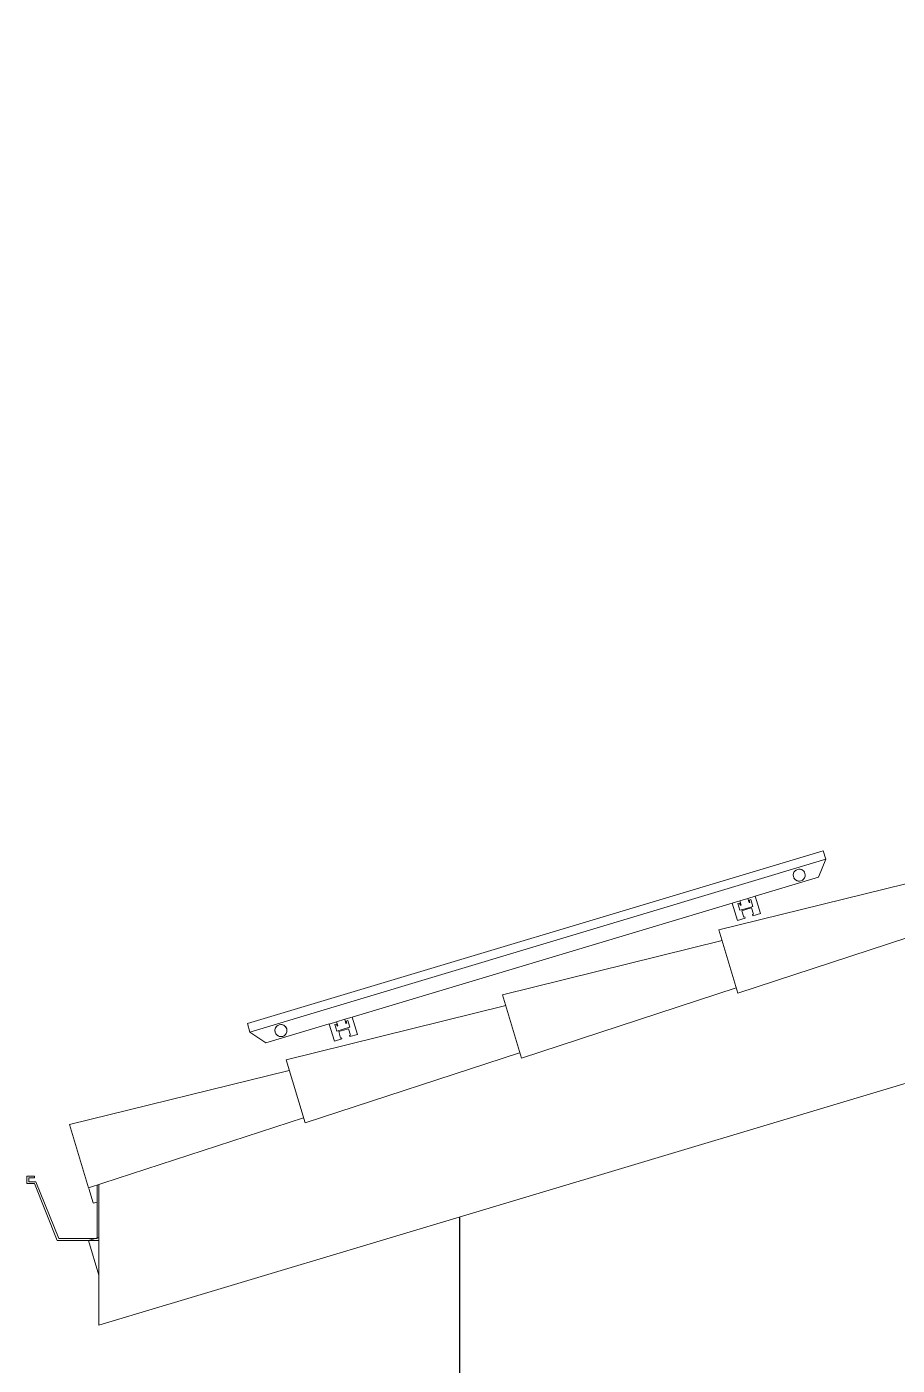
# Model space of a CAD drawing. Header units: millimetres. Extents: x -50912 to 58751, y -45352 to 5553.
# Drawn here: x 18107 to 19555, y 2456 to 4683 of the extents above; entities that cross this region are included whole.
import ezdxf

# ---------------------------------------------------------------- set-up
doc = ezdxf.new("R2010")
doc.units = ezdxf.units.MM
for name, color, linetype, lineweight in [('A-GENM', 13, 'Continuous', 9), ('A-GLAZ-CURT', 52, 'Continuous', 9), ('A-GLAZ-CWMG', 51, 'Continuous', 9), ('A-ROOF-OTLN', 132, 'Continuous', 9), ('A-WALL', 113, 'Continuous', 25), ('P-SANR-FIXT', 6, 'Continuous', 9)]:
    doc.layers.add(name, color=color, linetype=linetype, lineweight=lineweight)

# ---------------------------------------------------------------- blocks, each defined once
blk = doc.blocks.new('Rectangular Mullion - Caibro-3868424-FACHADA LATERAL DIREITA GARAGEM')
at = {"layer": 'A-GLAZ-CWMG'}
for p, q in [((36452.4, 2663.5), (36469.7, 2668.7)), ((36469.7, 2606), (36452.4, 2663.5))]:
    blk.add_line(p, q, dxfattribs=at)
blk = doc.blocks.new('CRT_HDR_AQC_Placa solar para telhado - 1_00 x 0_96-3871115-FACHADA LATERAL DIREITA GARAGEM')
at = {"layer": 'A-GENM'}
for p, q in [((37674.4, 3312), (36716.6, 3024.6)), ((36720.9, 3010.3), (37678.7, 3297.6)), ((37666.7, 3267.9), (37678.7, 3297.6)), ((37678.7, 3297.6), (37674.4, 3312)), ((37624.9, 3274.4), (37625.1, 3275)), ((37626.2, 3277), (37626.7, 3277.7)), ((37627.7, 3278.7), (37629.2, 3279.8)), ((37633.7, 3281.3), (37636, 3281.2)), ((37637.3, 3280.9), (37638.1, 3280.6)), ((37640.1, 3279.5), (37640.8, 3279)), ((37641.8, 3278), (37643.1, 3276.2)), ((37561.4, 3236.3), (37666.7, 3267.9)), ((37624.4, 3270.6), (37624.5, 3272.8)), ((37626.6, 3265.1), (37625.7, 3266.3)), ((37631.5, 3261.7), (37630.7, 3262)), ((37635.1, 3261.3), (37632.8, 3261.4)), ((37640.7, 3263.5), (37639.3, 3262.6)), ((37642.6, 3265.6), (37642.1, 3264.9)), ((37644, 3268.4), (37643.7, 3267.6)), ((37644.4, 3272), (37644.3, 3269.7)), ((37535.5, 3228.6), (37548.9, 3232.6)), ((36890.9, 3035.2), (37523.1, 3224.8)), ((36865, 3027.4), (36878.5, 3031.5)), ((36716.6, 3024.6), (36720.9, 3010.3)), ((36720.9, 3010.3), (36747.2, 2992.1)), ((36747.2, 2992.1), (36852.6, 3023.7)), ((36762.4, 3012), (36762.5, 3014.2)), ((36762.8, 3015.5), (36763.1, 3016.4)), ((36764.7, 3006.2), (36763.7, 3007.7)), ((36764.1, 3018.4), (36764.7, 3019.1)), ((36765.6, 3020.1), (36767.4, 3021.4)), ((36772.1, 3022.7), (36773.8, 3022.6)), ((36775.2, 3022.2), (36775.8, 3022.1)), ((36778.1, 3020.9), (36778.8, 3020.3)), ((36779.7, 3019.4), (36780.9, 3017.9)), ((36780.6, 3007), (36780, 3006.3)), ((36781.9, 3009.8), (36781.6, 3008.9)), ((36782.3, 3013.3), (36782.2, 3011.1)), ((36766.7, 3004.5), (36765.9, 3005)), ((36769.5, 3003.1), (36768.6, 3003.4)), ((36773, 3002.7), (36770.8, 3002.8)), ((36779.1, 3005.3), (36777.4, 3004))]:
    blk.add_line(p, q, dxfattribs=at)
for centre, start, end in [((37634.4, 3271.3), 16.6992, 196.6992), ((37634.4, 3271.3), 196.6992, 16.6992), ((36772.4, 3012.7), 16.6992, 196.6992), ((36772.4, 3012.7), 196.6992, 16.6992)]:
    blk.add_arc(centre, 10, start, end, dxfattribs=at)
blk = doc.blocks.new('Trilho para Coletor Solar - Trilho para Coletor Solar-3871176-FACHADA LATERAL DIREITA GARAGEM')
at = {"layer": 'A-GENM'}
for p, q in [((37535.5, 3228.6), (37523.1, 3224.8)), ((37537.6, 3221.6), (37535.5, 3228.6)), ((37561.4, 3236.3), (37548.9, 3232.6)), ((37548.9, 3232.6), (37551, 3225.6)), ((37551.3, 3229.6), (37554.2, 3230.5)), ((37552.4, 3226), (37551.3, 3229.6)), ((37554.2, 3230.5), (37557.5, 3219.3)), ((37570, 3207.6), (37561.4, 3236.3)), ((37523.1, 3224.8), (37531.7, 3196.1)), ((37532.3, 3223.9), (37535.2, 3224.8)), ((37535.6, 3212.8), (37532.3, 3223.9)), ((37535.2, 3224.8), (37536.2, 3221.2)), ((37546.6, 3216), (37535.6, 3212.8)), ((37536.2, 3221.2), (37537.6, 3221.6)), ((37539, 3212.1), (37547, 3214.5)), ((37542.2, 3201.3), (37539, 3212.1)), ((37557.5, 3219.3), (37546.6, 3216)), ((37547, 3214.5), (37555.1, 3217)), ((37551, 3225.6), (37552.4, 3226)), ((37555.1, 3217), (37558.3, 3206.2)), ((37558.3, 3206.2), (37556.7, 3205.7)), ((37557.3, 3203.8), (37570, 3207.6)), ((37531.7, 3196.1), (37544.4, 3199.9)), ((37543.8, 3201.8), (37542.2, 3201.3)), ((37544.4, 3199.9), (37543.8, 3201.8)), ((37556.7, 3205.7), (37557.3, 3203.8))]:
    blk.add_line(p, q, dxfattribs=at)
blk = doc.blocks.new('COLONIAL BASE - COLONIAL BASE-3874429-FACHADA LATERAL DIREITA GARAGEM')
at = {"layer": 'A-GLAZ-CURT'}
for p, q in [((36786.2, 2946.5), (36420.9, 2856.3)), ((36459.9, 2726.4), (36459.9, 2726.4)), ((36466.5, 2727.2), (36460.1, 2725.6))]:
    blk.add_line(p, q, dxfattribs=at)
blk = doc.blocks.new('COLONIAL BASE - COLONIAL BASE-V30-FACHADA LATERAL DIREITA GARAGEM')
at = {"layer": 'A-GLAZ-CURT'}
blk.add_line((37146.2, 3054.5), (36780.9, 2964.3), dxfattribs=at)
blk = doc.blocks.new('COLONIAL BASE - COLONIAL BASE-V31-FACHADA LATERAL DIREITA GARAGEM')
at = {"layer": 'A-GLAZ-CURT'}
blk.add_line((37865.6, 3270.4), (37500.9, 3180.3), dxfattribs=at)
blk = doc.blocks.new('COLONIAL BASE - COLONIAL BASE-V40-FACHADA LATERAL DIREITA GARAGEM')
at = {"layer": 'A-GLAZ-CURT'}
for p, q in [((36786.2, 2946.5), (36420.9, 2856.3)), ((36420.9, 2856.3), (36452.5, 2751)), ((36809.8, 2867.8), (36452.5, 2751)), ((36452.7, 2750.1), (36459.9, 2726.4)), ((36466.5, 2727.2), (36460.1, 2725.6))]:
    blk.add_line(p, q, dxfattribs=at)
blk = doc.blocks.new('COLONIAL BASE - COLONIAL BASE-V41-FACHADA LATERAL DIREITA GARAGEM')
at = {"layer": 'A-GLAZ-CURT'}
for p, q in [((37146.2, 3054.5), (36780.9, 2964.3)), ((36780.9, 2964.3), (36812.5, 2859)), ((37169.3, 2975.7), (36812.5, 2859))]:
    blk.add_line(p, q, dxfattribs=at)
blk = doc.blocks.new('COLONIAL BASE - COLONIAL BASE-V42-FACHADA LATERAL DIREITA GARAGEM')
at = {"layer": 'A-GLAZ-CURT'}
for p, q in [((37506.2, 3162.5), (37140.9, 3072.3)), ((37529.5, 3083.7), (37172.5, 2967)), ((37140.9, 3072.3), (37172.5, 2967))]:
    blk.add_line(p, q, dxfattribs=at)
blk = doc.blocks.new('COLONIAL BASE - COLONIAL BASE-V43-FACHADA LATERAL DIREITA GARAGEM')
at = {"layer": 'A-GLAZ-CURT'}
for p, q in [((37865.6, 3270.4), (37500.9, 3180.3)), ((37889.7, 3191.8), (37532.5, 3075)), ((37500.9, 3180.3), (37532.5, 3075))]:
    blk.add_line(p, q, dxfattribs=at)

msp = doc.modelspace()

# ---------------------------------------------------------------- linework, layer by layer
at = {"layer": 'A-ROOF-OTLN'}
for p, q in [((25427.369, 4682.515), (18227.369, 2522.515)), ((18120.069, 2770.822), (18107.369, 2770.822)), ((18107.369, 2770.822), (18107.369, 2758.122)), ((18110.544, 2761.297), (18110.544, 2767.647)), ((18110.544, 2767.647), (18120.069, 2767.647)), ((18122.431, 2761.297), (18110.544, 2761.297)), ((18120.069, 2767.647), (18120.069, 2770.822)), ((18160.531, 2666.785), (18122.431, 2761.297)), ((18107.369, 2758.122), (18120.069, 2758.122)), ((18120.069, 2758.122), (18158.169, 2663.61)), ((18224.194, 2755.301), (18224.194, 2666.785)), ((18227.369, 2522.515), (18227.369, 2756.57)), ((18158.169, 2663.61), (18227.369, 2663.61)), ((18224.194, 2666.785), (18160.531, 2666.785))]:
    msp.add_line(p, q, dxfattribs=at)
at = {"layer": 'A-WALL'}
msp.add_line((18827.369, 400), (18827.369, 2702.515), dxfattribs=at)

# ---------------------------------------------------------------- block references
at = {"layer": 'A-GENM', "color": 7}
for p in [(-18242.282, 0), (-18912.76, -201.144)]:
    msp.add_blockref('Trilho para Coletor Solar - Trilho para Coletor Solar-3871176-FACHADA LATERAL DIREITA GARAGEM', p, dxfattribs=at)
at = {"layer": 'A-GLAZ-CURT'}
for name, p in [('COLONIAL BASE - COLONIAL BASE-V31-FACHADA LATERAL DIREITA GARAGEM', (-18242.282, 0)), ('COLONIAL BASE - COLONIAL BASE-V31-FACHADA LATERAL DIREITA GARAGEM', (-18242.282, 0)), ('COLONIAL BASE - COLONIAL BASE-V31-FACHADA LATERAL DIREITA GARAGEM', (-18242.282, 0)), ('COLONIAL BASE - COLONIAL BASE-V31-FACHADA LATERAL DIREITA GARAGEM', (-18242.282, 0)), ('COLONIAL BASE - COLONIAL BASE-V31-FACHADA LATERAL DIREITA GARAGEM', (-18242.282, 0)), ('COLONIAL BASE - COLONIAL BASE-V31-FACHADA LATERAL DIREITA GARAGEM', (-18242.282, 0)), ('COLONIAL BASE - COLONIAL BASE-V31-FACHADA LATERAL DIREITA GARAGEM', (-18242.282, 0)), ('COLONIAL BASE - COLONIAL BASE-V31-FACHADA LATERAL DIREITA GARAGEM', (-18242.282, 0)), ('COLONIAL BASE - COLONIAL BASE-V31-FACHADA LATERAL DIREITA GARAGEM', (-18242.282, 0)), ('COLONIAL BASE - COLONIAL BASE-V31-FACHADA LATERAL DIREITA GARAGEM', (-18242.282, 0)), ('COLONIAL BASE - COLONIAL BASE-V31-FACHADA LATERAL DIREITA GARAGEM', (-18242.282, 0)), ('COLONIAL BASE - COLONIAL BASE-V31-FACHADA LATERAL DIREITA GARAGEM', (-18242.282, 0)), ('COLONIAL BASE - COLONIAL BASE-V31-FACHADA LATERAL DIREITA GARAGEM', (-18242.282, 0)), ('COLONIAL BASE - COLONIAL BASE-V31-FACHADA LATERAL DIREITA GARAGEM', (-18242.282, 0)), ('COLONIAL BASE - COLONIAL BASE-V31-FACHADA LATERAL DIREITA GARAGEM', (-18242.282, 0)), ('COLONIAL BASE - COLONIAL BASE-V31-FACHADA LATERAL DIREITA GARAGEM', (-18242.282, 0)), ('COLONIAL BASE - COLONIAL BASE-V31-FACHADA LATERAL DIREITA GARAGEM', (-18242.282, 0)), ('COLONIAL BASE - COLONIAL BASE-V31-FACHADA LATERAL DIREITA GARAGEM', (-18242.282, 0)), ('COLONIAL BASE - COLONIAL BASE-V31-FACHADA LATERAL DIREITA GARAGEM', (-18242.282, 0)), ('COLONIAL BASE - COLONIAL BASE-V31-FACHADA LATERAL DIREITA GARAGEM', (-18242.282, 0)), ('COLONIAL BASE - COLONIAL BASE-V31-FACHADA LATERAL DIREITA GARAGEM', (-18242.282, 0)), ('COLONIAL BASE - COLONIAL BASE-V31-FACHADA LATERAL DIREITA GARAGEM', (-18242.282, 0)), ('COLONIAL BASE - COLONIAL BASE-V31-FACHADA LATERAL DIREITA GARAGEM', (-18242.282, 0)), ('COLONIAL BASE - COLONIAL BASE-V31-FACHADA LATERAL DIREITA GARAGEM', (-18242.282, 0)), ('COLONIAL BASE - COLONIAL BASE-V31-FACHADA LATERAL DIREITA GARAGEM', (-18242.282, 0)), ('COLONIAL BASE - COLONIAL BASE-V31-FACHADA LATERAL DIREITA GARAGEM', (-18242.282, 0)), ('COLONIAL BASE - COLONIAL BASE-V31-FACHADA LATERAL DIREITA GARAGEM', (-18242.282, 0)), ('COLONIAL BASE - COLONIAL BASE-V31-FACHADA LATERAL DIREITA GARAGEM', (-18242.282, 0)), ('COLONIAL BASE - COLONIAL BASE-V31-FACHADA LATERAL DIREITA GARAGEM', (-18242.282, 0)), ('COLONIAL BASE - COLONIAL BASE-V31-FACHADA LATERAL DIREITA GARAGEM', (-18242.282, 0)), ('COLONIAL BASE - COLONIAL BASE-V31-FACHADA LATERAL DIREITA GARAGEM', (-18242.282, 0)), ('COLONIAL BASE - COLONIAL BASE-V31-FACHADA LATERAL DIREITA GARAGEM', (-18242.282, 0)), ('COLONIAL BASE - COLONIAL BASE-V31-FACHADA LATERAL DIREITA GARAGEM', (-18242.282, 0)), ('COLONIAL BASE - COLONIAL BASE-V31-FACHADA LATERAL DIREITA GARAGEM', (-18242.282, 0)), ('COLONIAL BASE - COLONIAL BASE-V31-FACHADA LATERAL DIREITA GARAGEM', (-18242.282, 0)), ('COLONIAL BASE - COLONIAL BASE-V31-FACHADA LATERAL DIREITA GARAGEM', (-18242.282, 0)), ('COLONIAL BASE - COLONIAL BASE-V31-FACHADA LATERAL DIREITA GARAGEM', (-18242.282, 0)), ('COLONIAL BASE - COLONIAL BASE-V31-FACHADA LATERAL DIREITA GARAGEM', (-18242.282, 0)), ('COLONIAL BASE - COLONIAL BASE-V31-FACHADA LATERAL DIREITA GARAGEM', (-18242.282, 0)), ('COLONIAL BASE - COLONIAL BASE-V31-FACHADA LATERAL DIREITA GARAGEM', (-18242.282, 0)), ('COLONIAL BASE - COLONIAL BASE-V31-FACHADA LATERAL DIREITA GARAGEM', (-18242.282, 0)), ('COLONIAL BASE - COLONIAL BASE-V31-FACHADA LATERAL DIREITA GARAGEM', (-18242.282, 0)), ('COLONIAL BASE - COLONIAL BASE-V31-FACHADA LATERAL DIREITA GARAGEM', (-18242.282, 0)), ('COLONIAL BASE - COLONIAL BASE-V31-FACHADA LATERAL DIREITA GARAGEM', (-18242.282, 0)), ('COLONIAL BASE - COLONIAL BASE-V31-FACHADA LATERAL DIREITA GARAGEM', (-18242.282, 0)), ('COLONIAL BASE - COLONIAL BASE-V31-FACHADA LATERAL DIREITA GARAGEM', (-18242.282, 0)), ('COLONIAL BASE - COLONIAL BASE-V31-FACHADA LATERAL DIREITA GARAGEM', (-18242.282, 0)), ('COLONIAL BASE - COLONIAL BASE-V31-FACHADA LATERAL DIREITA GARAGEM', (-18242.282, 0)), ('COLONIAL BASE - COLONIAL BASE-V31-FACHADA LATERAL DIREITA GARAGEM', (-18242.282, 0)), ('COLONIAL BASE - COLONIAL BASE-V31-FACHADA LATERAL DIREITA GARAGEM', (-18242.282, 0)), ('COLONIAL BASE - COLONIAL BASE-V43-FACHADA LATERAL DIREITA GARAGEM', (-18242.282, 0)), ('COLONIAL BASE - COLONIAL BASE-V30-FACHADA LATERAL DIREITA GARAGEM', (-17882.282, 108)), ('COLONIAL BASE - COLONIAL BASE-V30-FACHADA LATERAL DIREITA GARAGEM', (-17882.282, 108)), ('COLONIAL BASE - COLONIAL BASE-V30-FACHADA LATERAL DIREITA GARAGEM', (-17882.282, 108)), ('COLONIAL BASE - COLONIAL BASE-V30-FACHADA LATERAL DIREITA GARAGEM', (-17882.282, 108)), ('COLONIAL BASE - COLONIAL BASE-V30-FACHADA LATERAL DIREITA GARAGEM', (-17882.282, 108)), ('COLONIAL BASE - COLONIAL BASE-V30-FACHADA LATERAL DIREITA GARAGEM', (-17882.282, 108)), ('COLONIAL BASE - COLONIAL BASE-V30-FACHADA LATERAL DIREITA GARAGEM', (-17882.282, 108)), ('COLONIAL BASE - COLONIAL BASE-V30-FACHADA LATERAL DIREITA GARAGEM', (-17882.282, 108)), ('COLONIAL BASE - COLONIAL BASE-V30-FACHADA LATERAL DIREITA GARAGEM', (-17882.282, 108)), ('COLONIAL BASE - COLONIAL BASE-V30-FACHADA LATERAL DIREITA GARAGEM', (-17882.282, 108)), ('COLONIAL BASE - COLONIAL BASE-V30-FACHADA LATERAL DIREITA GARAGEM', (-17882.282, 108)), ('COLONIAL BASE - COLONIAL BASE-V30-FACHADA LATERAL DIREITA GARAGEM', (-17882.282, 108)), ('COLONIAL BASE - COLONIAL BASE-V30-FACHADA LATERAL DIREITA GARAGEM', (-17882.282, 108)), ('COLONIAL BASE - COLONIAL BASE-V30-FACHADA LATERAL DIREITA GARAGEM', (-17882.282, 108)), ('COLONIAL BASE - COLONIAL BASE-V30-FACHADA LATERAL DIREITA GARAGEM', (-17882.282, 108)), ('COLONIAL BASE - COLONIAL BASE-V30-FACHADA LATERAL DIREITA GARAGEM', (-17882.282, 108)), ('COLONIAL BASE - COLONIAL BASE-V30-FACHADA LATERAL DIREITA GARAGEM', (-17882.282, 108)), ('COLONIAL BASE - COLONIAL BASE-V30-FACHADA LATERAL DIREITA GARAGEM', (-17882.282, 108)), ('COLONIAL BASE - COLONIAL BASE-V30-FACHADA LATERAL DIREITA GARAGEM', (-17882.282, 108)), ('COLONIAL BASE - COLONIAL BASE-V30-FACHADA LATERAL DIREITA GARAGEM', (-17882.282, 108)), ('COLONIAL BASE - COLONIAL BASE-V30-FACHADA LATERAL DIREITA GARAGEM', (-17882.282, 108)), ('COLONIAL BASE - COLONIAL BASE-V30-FACHADA LATERAL DIREITA GARAGEM', (-17882.282, 108)), ('COLONIAL BASE - COLONIAL BASE-V30-FACHADA LATERAL DIREITA GARAGEM', (-17882.282, 108)), ('COLONIAL BASE - COLONIAL BASE-V30-FACHADA LATERAL DIREITA GARAGEM', (-17882.282, 108)), ('COLONIAL BASE - COLONIAL BASE-V30-FACHADA LATERAL DIREITA GARAGEM', (-17882.282, 108)), ('COLONIAL BASE - COLONIAL BASE-V30-FACHADA LATERAL DIREITA GARAGEM', (-17882.282, 108)), ('COLONIAL BASE - COLONIAL BASE-V30-FACHADA LATERAL DIREITA GARAGEM', (-17882.282, 108)), ('COLONIAL BASE - COLONIAL BASE-V30-FACHADA LATERAL DIREITA GARAGEM', (-17882.282, 108)), ('COLONIAL BASE - COLONIAL BASE-V30-FACHADA LATERAL DIREITA GARAGEM', (-17882.282, 108)), ('COLONIAL BASE - COLONIAL BASE-V30-FACHADA LATERAL DIREITA GARAGEM', (-17882.282, 108)), ('COLONIAL BASE - COLONIAL BASE-V30-FACHADA LATERAL DIREITA GARAGEM', (-17882.282, 108)), ('COLONIAL BASE - COLONIAL BASE-V30-FACHADA LATERAL DIREITA GARAGEM', (-17882.282, 108)), ('COLONIAL BASE - COLONIAL BASE-V30-FACHADA LATERAL DIREITA GARAGEM', (-17882.282, 108)), ('COLONIAL BASE - COLONIAL BASE-V30-FACHADA LATERAL DIREITA GARAGEM', (-17882.282, 108)), ('COLONIAL BASE - COLONIAL BASE-V30-FACHADA LATERAL DIREITA GARAGEM', (-17882.282, 108)), ('COLONIAL BASE - COLONIAL BASE-V30-FACHADA LATERAL DIREITA GARAGEM', (-17882.282, 108)), ('COLONIAL BASE - COLONIAL BASE-V30-FACHADA LATERAL DIREITA GARAGEM', (-17882.282, 108)), ('COLONIAL BASE - COLONIAL BASE-V30-FACHADA LATERAL DIREITA GARAGEM', (-17882.282, 108)), ('COLONIAL BASE - COLONIAL BASE-V30-FACHADA LATERAL DIREITA GARAGEM', (-17882.282, 108)), ('COLONIAL BASE - COLONIAL BASE-V30-FACHADA LATERAL DIREITA GARAGEM', (-17882.282, 108)), ('COLONIAL BASE - COLONIAL BASE-V30-FACHADA LATERAL DIREITA GARAGEM', (-17882.282, 108)), ('COLONIAL BASE - COLONIAL BASE-V30-FACHADA LATERAL DIREITA GARAGEM', (-17882.282, 108)), ('COLONIAL BASE - COLONIAL BASE-V30-FACHADA LATERAL DIREITA GARAGEM', (-17882.282, 108)), ('COLONIAL BASE - COLONIAL BASE-V30-FACHADA LATERAL DIREITA GARAGEM', (-17882.282, 108)), ('COLONIAL BASE - COLONIAL BASE-V30-FACHADA LATERAL DIREITA GARAGEM', (-17882.282, 108)), ('COLONIAL BASE - COLONIAL BASE-V30-FACHADA LATERAL DIREITA GARAGEM', (-17882.282, 108)), ('COLONIAL BASE - COLONIAL BASE-V30-FACHADA LATERAL DIREITA GARAGEM', (-17882.282, 108)), ('COLONIAL BASE - COLONIAL BASE-V30-FACHADA LATERAL DIREITA GARAGEM', (-17882.282, 108)), ('COLONIAL BASE - COLONIAL BASE-V30-FACHADA LATERAL DIREITA GARAGEM', (-17882.282, 108)), ('COLONIAL BASE - COLONIAL BASE-V30-FACHADA LATERAL DIREITA GARAGEM', (-17882.282, 108)), ('COLONIAL BASE - COLONIAL BASE-V42-FACHADA LATERAL DIREITA GARAGEM', (-18242.282, 0)), ('COLONIAL BASE - COLONIAL BASE-V30-FACHADA LATERAL DIREITA GARAGEM', (-18242.282, 0)), ('COLONIAL BASE - COLONIAL BASE-V30-FACHADA LATERAL DIREITA GARAGEM', (-18242.282, 0)), ('COLONIAL BASE - COLONIAL BASE-V30-FACHADA LATERAL DIREITA GARAGEM', (-18242.282, 0)), ('COLONIAL BASE - COLONIAL BASE-V30-FACHADA LATERAL DIREITA GARAGEM', (-18242.282, 0)), ('COLONIAL BASE - COLONIAL BASE-V30-FACHADA LATERAL DIREITA GARAGEM', (-18242.282, 0)), ('COLONIAL BASE - COLONIAL BASE-V30-FACHADA LATERAL DIREITA GARAGEM', (-18242.282, 0)), ('COLONIAL BASE - COLONIAL BASE-V30-FACHADA LATERAL DIREITA GARAGEM', (-18242.282, 0)), ('COLONIAL BASE - COLONIAL BASE-V30-FACHADA LATERAL DIREITA GARAGEM', (-18242.282, 0)), ('COLONIAL BASE - COLONIAL BASE-V30-FACHADA LATERAL DIREITA GARAGEM', (-18242.282, 0)), ('COLONIAL BASE - COLONIAL BASE-V30-FACHADA LATERAL DIREITA GARAGEM', (-18242.282, 0)), ('COLONIAL BASE - COLONIAL BASE-V30-FACHADA LATERAL DIREITA GARAGEM', (-18242.282, 0)), ('COLONIAL BASE - COLONIAL BASE-V30-FACHADA LATERAL DIREITA GARAGEM', (-18242.282, 0)), ('COLONIAL BASE - COLONIAL BASE-V30-FACHADA LATERAL DIREITA GARAGEM', (-18242.282, 0)), ('COLONIAL BASE - COLONIAL BASE-V30-FACHADA LATERAL DIREITA GARAGEM', (-18242.282, 0)), ('COLONIAL BASE - COLONIAL BASE-V30-FACHADA LATERAL DIREITA GARAGEM', (-18242.282, 0)), ('COLONIAL BASE - COLONIAL BASE-V30-FACHADA LATERAL DIREITA GARAGEM', (-18242.282, 0)), ('COLONIAL BASE - COLONIAL BASE-V30-FACHADA LATERAL DIREITA GARAGEM', (-18242.282, 0)), ('COLONIAL BASE - COLONIAL BASE-V30-FACHADA LATERAL DIREITA GARAGEM', (-18242.282, 0)), ('COLONIAL BASE - COLONIAL BASE-V30-FACHADA LATERAL DIREITA GARAGEM', (-18242.282, 0)), ('COLONIAL BASE - COLONIAL BASE-V30-FACHADA LATERAL DIREITA GARAGEM', (-18242.282, 0)), ('COLONIAL BASE - COLONIAL BASE-V30-FACHADA LATERAL DIREITA GARAGEM', (-18242.282, 0)), ('COLONIAL BASE - COLONIAL BASE-V30-FACHADA LATERAL DIREITA GARAGEM', (-18242.282, 0)), ('COLONIAL BASE - COLONIAL BASE-V30-FACHADA LATERAL DIREITA GARAGEM', (-18242.282, 0)), ('COLONIAL BASE - COLONIAL BASE-V30-FACHADA LATERAL DIREITA GARAGEM', (-18242.282, 0)), ('COLONIAL BASE - COLONIAL BASE-V30-FACHADA LATERAL DIREITA GARAGEM', (-18242.282, 0)), ('COLONIAL BASE - COLONIAL BASE-V30-FACHADA LATERAL DIREITA GARAGEM', (-18242.282, 0)), ('COLONIAL BASE - COLONIAL BASE-V30-FACHADA LATERAL DIREITA GARAGEM', (-18242.282, 0)), ('COLONIAL BASE - COLONIAL BASE-V30-FACHADA LATERAL DIREITA GARAGEM', (-18242.282, 0)), ('COLONIAL BASE - COLONIAL BASE-V30-FACHADA LATERAL DIREITA GARAGEM', (-18242.282, 0)), ('COLONIAL BASE - COLONIAL BASE-V30-FACHADA LATERAL DIREITA GARAGEM', (-18242.282, 0)), ('COLONIAL BASE - COLONIAL BASE-V30-FACHADA LATERAL DIREITA GARAGEM', (-18242.282, 0)), ('COLONIAL BASE - COLONIAL BASE-V30-FACHADA LATERAL DIREITA GARAGEM', (-18242.282, 0)), ('COLONIAL BASE - COLONIAL BASE-V30-FACHADA LATERAL DIREITA GARAGEM', (-18242.282, 0)), ('COLONIAL BASE - COLONIAL BASE-V30-FACHADA LATERAL DIREITA GARAGEM', (-18242.282, 0)), ('COLONIAL BASE - COLONIAL BASE-V30-FACHADA LATERAL DIREITA GARAGEM', (-18242.282, 0)), ('COLONIAL BASE - COLONIAL BASE-V30-FACHADA LATERAL DIREITA GARAGEM', (-18242.282, 0)), ('COLONIAL BASE - COLONIAL BASE-V30-FACHADA LATERAL DIREITA GARAGEM', (-18242.282, 0)), ('COLONIAL BASE - COLONIAL BASE-V30-FACHADA LATERAL DIREITA GARAGEM', (-18242.282, 0)), ('COLONIAL BASE - COLONIAL BASE-V30-FACHADA LATERAL DIREITA GARAGEM', (-18242.282, 0)), ('COLONIAL BASE - COLONIAL BASE-V30-FACHADA LATERAL DIREITA GARAGEM', (-18242.282, 0)), ('COLONIAL BASE - COLONIAL BASE-V30-FACHADA LATERAL DIREITA GARAGEM', (-18242.282, 0)), ('COLONIAL BASE - COLONIAL BASE-V30-FACHADA LATERAL DIREITA GARAGEM', (-18242.282, 0)), ('COLONIAL BASE - COLONIAL BASE-V30-FACHADA LATERAL DIREITA GARAGEM', (-18242.282, 0)), ('COLONIAL BASE - COLONIAL BASE-V30-FACHADA LATERAL DIREITA GARAGEM', (-18242.282, 0)), ('COLONIAL BASE - COLONIAL BASE-V30-FACHADA LATERAL DIREITA GARAGEM', (-18242.282, 0)), ('COLONIAL BASE - COLONIAL BASE-V30-FACHADA LATERAL DIREITA GARAGEM', (-18242.282, 0)), ('COLONIAL BASE - COLONIAL BASE-V30-FACHADA LATERAL DIREITA GARAGEM', (-18242.282, 0)), ('COLONIAL BASE - COLONIAL BASE-V30-FACHADA LATERAL DIREITA GARAGEM', (-18242.282, 0)), ('COLONIAL BASE - COLONIAL BASE-V30-FACHADA LATERAL DIREITA GARAGEM', (-18242.282, 0)), ('COLONIAL BASE - COLONIAL BASE-V30-FACHADA LATERAL DIREITA GARAGEM', (-18242.282, 0)), ('COLONIAL BASE - COLONIAL BASE-V41-FACHADA LATERAL DIREITA GARAGEM', (-18242.282, 0)), ('COLONIAL BASE - COLONIAL BASE-3874429-FACHADA LATERAL DIREITA GARAGEM', (-18242.282, 0)), ('COLONIAL BASE - COLONIAL BASE-3874429-FACHADA LATERAL DIREITA GARAGEM', (-18242.282, 0)), ('COLONIAL BASE - COLONIAL BASE-3874429-FACHADA LATERAL DIREITA GARAGEM', (-18242.282, 0)), ('COLONIAL BASE - COLONIAL BASE-3874429-FACHADA LATERAL DIREITA GARAGEM', (-18242.282, 0)), ('COLONIAL BASE - COLONIAL BASE-3874429-FACHADA LATERAL DIREITA GARAGEM', (-18242.282, 0)), ('COLONIAL BASE - COLONIAL BASE-3874429-FACHADA LATERAL DIREITA GARAGEM', (-18242.282, 0)), ('COLONIAL BASE - COLONIAL BASE-3874429-FACHADA LATERAL DIREITA GARAGEM', (-18242.282, 0)), ('COLONIAL BASE - COLONIAL BASE-3874429-FACHADA LATERAL DIREITA GARAGEM', (-18242.282, 0)), ('COLONIAL BASE - COLONIAL BASE-3874429-FACHADA LATERAL DIREITA GARAGEM', (-18242.282, 0)), ('COLONIAL BASE - COLONIAL BASE-3874429-FACHADA LATERAL DIREITA GARAGEM', (-18242.282, 0)), ('COLONIAL BASE - COLONIAL BASE-3874429-FACHADA LATERAL DIREITA GARAGEM', (-18242.282, 0)), ('COLONIAL BASE - COLONIAL BASE-3874429-FACHADA LATERAL DIREITA GARAGEM', (-18242.282, 0)), ('COLONIAL BASE - COLONIAL BASE-3874429-FACHADA LATERAL DIREITA GARAGEM', (-18242.282, 0)), ('COLONIAL BASE - COLONIAL BASE-3874429-FACHADA LATERAL DIREITA GARAGEM', (-18242.282, 0)), ('COLONIAL BASE - COLONIAL BASE-3874429-FACHADA LATERAL DIREITA GARAGEM', (-18242.282, 0)), ('COLONIAL BASE - COLONIAL BASE-3874429-FACHADA LATERAL DIREITA GARAGEM', (-18242.282, 0)), ('COLONIAL BASE - COLONIAL BASE-3874429-FACHADA LATERAL DIREITA GARAGEM', (-18242.282, 0)), ('COLONIAL BASE - COLONIAL BASE-3874429-FACHADA LATERAL DIREITA GARAGEM', (-18242.282, 0)), ('COLONIAL BASE - COLONIAL BASE-3874429-FACHADA LATERAL DIREITA GARAGEM', (-18242.282, 0)), ('COLONIAL BASE - COLONIAL BASE-3874429-FACHADA LATERAL DIREITA GARAGEM', (-18242.282, 0)), ('COLONIAL BASE - COLONIAL BASE-3874429-FACHADA LATERAL DIREITA GARAGEM', (-18242.282, 0)), ('COLONIAL BASE - COLONIAL BASE-3874429-FACHADA LATERAL DIREITA GARAGEM', (-18242.282, 0)), ('COLONIAL BASE - COLONIAL BASE-3874429-FACHADA LATERAL DIREITA GARAGEM', (-18242.282, 0)), ('COLONIAL BASE - COLONIAL BASE-3874429-FACHADA LATERAL DIREITA GARAGEM', (-18242.282, 0)), ('COLONIAL BASE - COLONIAL BASE-3874429-FACHADA LATERAL DIREITA GARAGEM', (-18242.282, 0)), ('COLONIAL BASE - COLONIAL BASE-3874429-FACHADA LATERAL DIREITA GARAGEM', (-18242.282, 0)), ('COLONIAL BASE - COLONIAL BASE-3874429-FACHADA LATERAL DIREITA GARAGEM', (-18242.282, 0)), ('COLONIAL BASE - COLONIAL BASE-3874429-FACHADA LATERAL DIREITA GARAGEM', (-18242.282, 0)), ('COLONIAL BASE - COLONIAL BASE-3874429-FACHADA LATERAL DIREITA GARAGEM', (-18242.282, 0)), ('COLONIAL BASE - COLONIAL BASE-3874429-FACHADA LATERAL DIREITA GARAGEM', (-18242.282, 0)), ('COLONIAL BASE - COLONIAL BASE-3874429-FACHADA LATERAL DIREITA GARAGEM', (-18242.282, 0)), ('COLONIAL BASE - COLONIAL BASE-3874429-FACHADA LATERAL DIREITA GARAGEM', (-18242.282, 0)), ('COLONIAL BASE - COLONIAL BASE-3874429-FACHADA LATERAL DIREITA GARAGEM', (-18242.282, 0)), ('COLONIAL BASE - COLONIAL BASE-3874429-FACHADA LATERAL DIREITA GARAGEM', (-18242.282, 0)), ('COLONIAL BASE - COLONIAL BASE-3874429-FACHADA LATERAL DIREITA GARAGEM', (-18242.282, 0)), ('COLONIAL BASE - COLONIAL BASE-3874429-FACHADA LATERAL DIREITA GARAGEM', (-18242.282, 0)), ('COLONIAL BASE - COLONIAL BASE-3874429-FACHADA LATERAL DIREITA GARAGEM', (-18242.282, 0)), ('COLONIAL BASE - COLONIAL BASE-3874429-FACHADA LATERAL DIREITA GARAGEM', (-18242.282, 0)), ('COLONIAL BASE - COLONIAL BASE-3874429-FACHADA LATERAL DIREITA GARAGEM', (-18242.282, 0)), ('COLONIAL BASE - COLONIAL BASE-3874429-FACHADA LATERAL DIREITA GARAGEM', (-18242.282, 0)), ('COLONIAL BASE - COLONIAL BASE-3874429-FACHADA LATERAL DIREITA GARAGEM', (-18242.282, 0)), ('COLONIAL BASE - COLONIAL BASE-3874429-FACHADA LATERAL DIREITA GARAGEM', (-18242.282, 0)), ('COLONIAL BASE - COLONIAL BASE-3874429-FACHADA LATERAL DIREITA GARAGEM', (-18242.282, 0)), ('COLONIAL BASE - COLONIAL BASE-3874429-FACHADA LATERAL DIREITA GARAGEM', (-18242.282, 0)), ('COLONIAL BASE - COLONIAL BASE-3874429-FACHADA LATERAL DIREITA GARAGEM', (-18242.282, 0)), ('COLONIAL BASE - COLONIAL BASE-3874429-FACHADA LATERAL DIREITA GARAGEM', (-18242.282, 0)), ('COLONIAL BASE - COLONIAL BASE-3874429-FACHADA LATERAL DIREITA GARAGEM', (-18242.282, 0)), ('COLONIAL BASE - COLONIAL BASE-3874429-FACHADA LATERAL DIREITA GARAGEM', (-18242.282, 0)), ('COLONIAL BASE - COLONIAL BASE-3874429-FACHADA LATERAL DIREITA GARAGEM', (-18242.282, 0)), ('COLONIAL BASE - COLONIAL BASE-3874429-FACHADA LATERAL DIREITA GARAGEM', (-18242.282, 0)), ('COLONIAL BASE - COLONIAL BASE-V40-FACHADA LATERAL DIREITA GARAGEM', (-18242.282, 0))]:
    msp.add_blockref(name, p, dxfattribs=at)
at = {"layer": 'A-GLAZ-CWMG'}
msp.add_blockref('Rectangular Mullion - Caibro-3868424-FACHADA LATERAL DIREITA GARAGEM', (-18242.282, 0), dxfattribs=at)
at = {"layer": 'P-SANR-FIXT', "color": 7}
msp.add_blockref('CRT_HDR_AQC_Placa solar para telhado - 1_00 x 0_96-3871115-FACHADA LATERAL DIREITA GARAGEM', (-18242.282, 0), dxfattribs=at)

doc.saveas('drawing.dxf')
